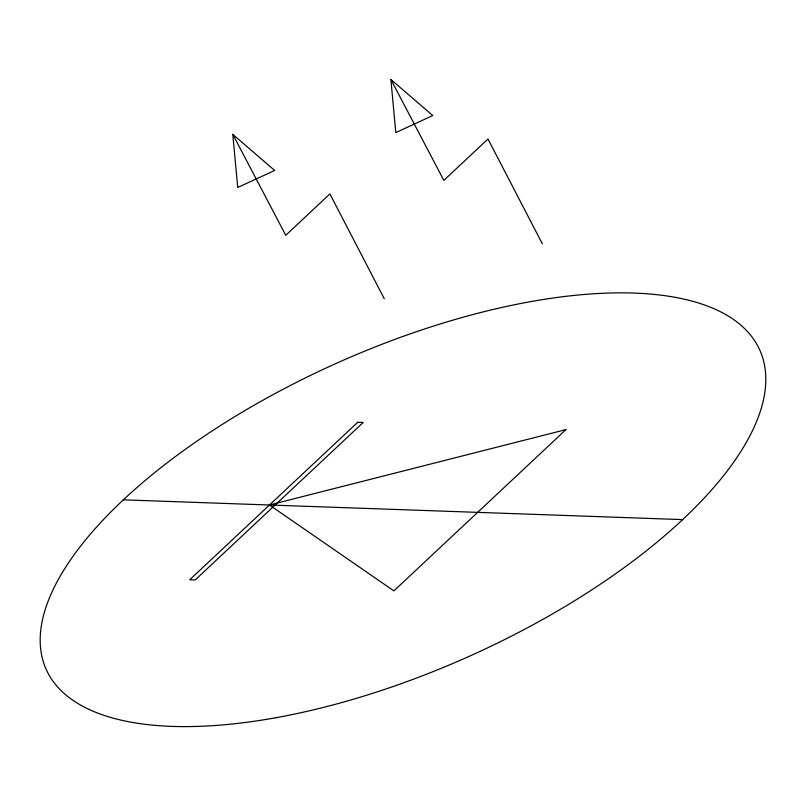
<?xml version="1.0" encoding="UTF-8"?>
<svg xmlns="http://www.w3.org/2000/svg" width="806" height="806" viewBox="0 0 806 806"><rect width="100%" height="100%" fill="white"/><g stroke="black" fill="none" stroke-linecap="round" stroke-linejoin="round"><path stroke-width="1.21" d="M123.338 499.841L682.662 519.608M390.89 79.472L432.772 115.55L395.796 132.567L390.89 79.472L443.834 180.383L487.973 139.015L542.378 243.875M232.803 134.38L274.685 170.459L237.71 187.476L232.803 134.38L285.757 235.292L329.896 193.924L384.291 298.784M357.753 422.263L189.732 579.766L195.193 579.957L363.214 422.455L357.753 422.263M565.923 429.618L393.892 590.879L269.476 505.009L565.923 429.618M276.075 717.693A390.88 160.847 -24.1 0 0 760.804 352.474A390.88 160.847 -24.1 0 0 172.131 459.017A390.88 160.847 -24.1 0 0 276.075 717.693"/></g></svg>
